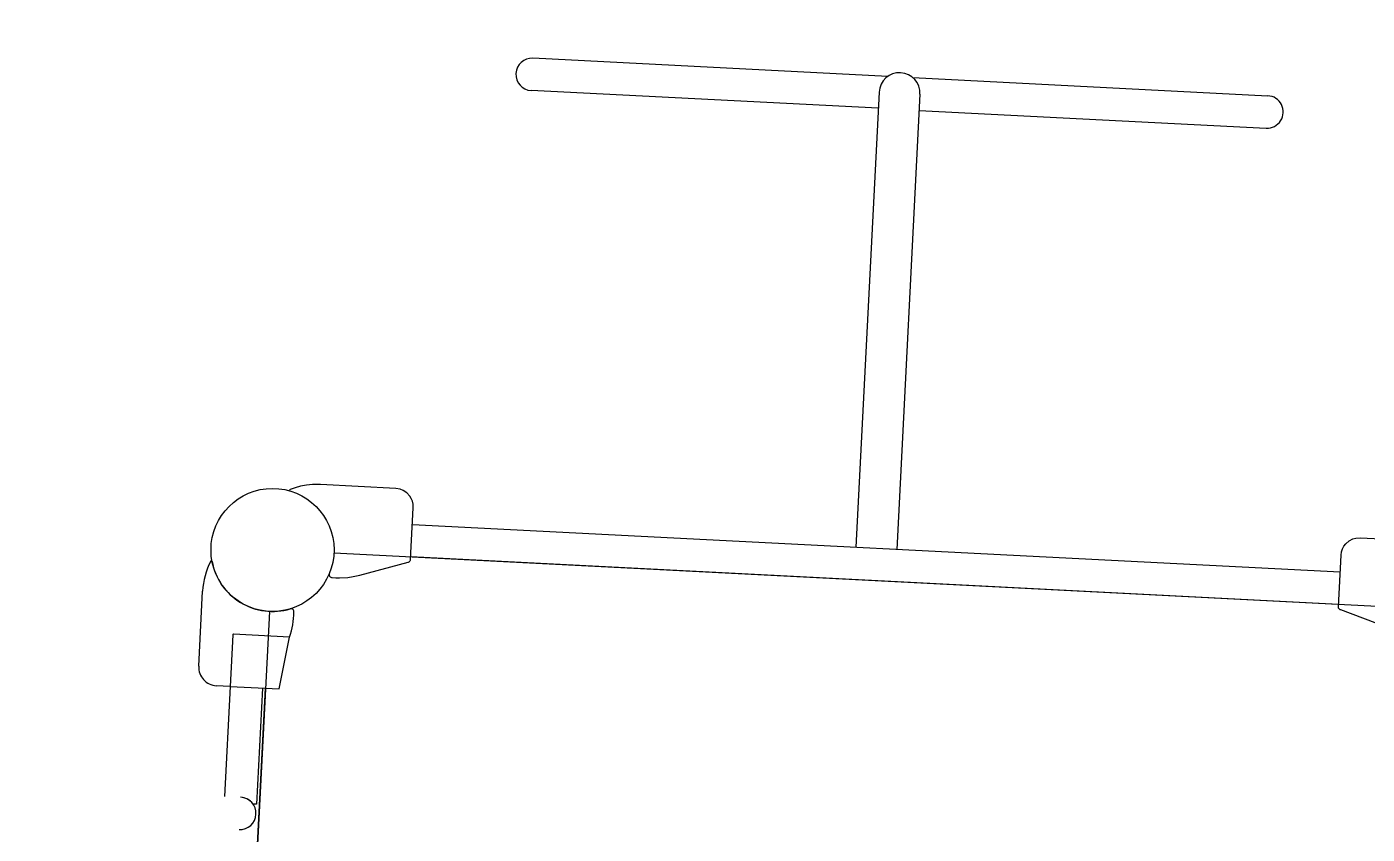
# Model space of a CAD drawing. Header units: feet. Extents: x 10084 to 13321, y 3329 to 8503.
# Drawn here: x 11174.45 to 11178.989, y 5251.952 to 5254.685 of the extents above; entities that cross this region are included whole.
import ezdxf

# ---------------------------------------------------------------- set-up
doc = ezdxf.new("R2010")
doc.units = ezdxf.units.FT
doc.header["$LTSCALE"] = 40
doc.header["$MEASUREMENT"] = 0
doc.layers.add('amenity center', color=31, linetype='Continuous')
doc.layers.add('Level 1', color=7, linetype='Continuous')

msp = doc.modelspace()

# ---------------------------------------------------------------- linework, layer by layer
at = {"layer": 'amenity center', "color": 7, "ltscale": 100}
for p, q in [((11177.3658, 5254.5169), (11176.1636, 5254.5783)), ((11177.4501, 5254.5126), (11178.6523, 5254.4511)), ((11177.3333, 5254.4088), (11176.1579, 5254.4688)), ((11177.3361, 5254.4635), (11177.2574, 5252.9226)), ((11177.4742, 5254.4565), (11177.3955, 5252.9156)), ((11177.4742, 5254.4561), (11177.3955, 5252.9156)), ((11177.4714, 5254.4017), (11178.6467, 5254.3417))]:
    msp.add_line(p, q, dxfattribs=at)
at = {"layer": 'amenity center', "color": 7}
for p, q in [((11178.8973, 5252.8388), (11175.7556, 5252.9993)), ((11179.1518, 5252.7161), (11175.4899, 5252.9032)), ((11178.8917, 5252.7294), (11175.75, 5252.8899)), ((11175.0323, 5252.5198), (11175.0453, 5252.7744)), ((11175.2712, 5252.7057), (11175.0842, 5249.0439)), ((11175.1472, 5252.6261), (11175.1383, 5252.4518)), ((11175.3394, 5252.6188), (11175.1498, 5252.6285)), ((11175.3048, 5252.4433), (11175.3394, 5252.6188)), ((11175.1383, 5252.4518), (11175.0915, 5252.4542)), ((11175.0974, 5249.3039), (11175.2579, 5252.4457)), ((11175.1383, 5252.4518), (11175.1193, 5252.0795)), ((11175.1383, 5252.4518), (11175.3048, 5252.4433)), ((11175.2477, 5252.4462), (11175.2277, 5252.0531)), ((11175.2277, 5252.0531), (11175.2159, 5252.0537))]:
    msp.add_line(p, q, dxfattribs=at)
at = {"layer": 'amenity center', "color": 7, "flags": 128}
for points in [[(11175.7496, 5252.8819), (11175.7585, 5253.0563), (11175.758, 5253.0683), (11175.7557, 5253.0784), (11175.7519, 5253.0876), (11175.7467, 5253.0961), (11175.7367, 5253.1071), (11175.7245, 5253.1152), (11175.7142, 5253.1194), (11175.6993, 5253.1219), (11175.4447, 5253.135), (11175.417, 5253.1348), (11175.3964, 5253.1327), (11175.3769, 5253.1291), (11175.3591, 5253.1244), (11175.3417, 5253.1184), (11175.3395, 5253.1159), (11175.3404, 5253.1139)], [(11175.4742, 5252.8337), (11175.4742, 5252.8337), (11175.4737, 5252.8303), (11175.474, 5252.8279), (11175.4751, 5252.8252), (11175.4769, 5252.8229), (11175.4792, 5252.8213), (11175.4815, 5252.8204), (11175.4836, 5252.8201), (11175.4964, 5252.8194), (11175.5092, 5252.8191), (11175.5366, 5252.8206), (11175.5554, 5252.8234), (11175.5773, 5252.8285), (11175.7407, 5252.8721), (11175.7428, 5252.8727), (11175.7449, 5252.8738), (11175.7469, 5252.8754), (11175.7483, 5252.8775), (11175.7492, 5252.8796), (11175.7496, 5252.8819)]]:
    msp.add_lwpolyline(points, dxfattribs=at)
at = {"layer": 'amenity center', "color": 7, "ltscale": 100, "flags": 128}
for points in [[(11178.8913, 5252.7214), (11178.9002, 5252.8958), (11178.902, 5252.9077), (11178.9053, 5252.9175), (11178.9099, 5252.9263), (11178.916, 5252.9342), (11178.9271, 5252.9441), (11178.94, 5252.9509), (11178.9507, 5252.954), (11178.9658, 5252.9551), (11179.2204, 5252.9421), (11179.248, 5252.9391), (11179.2682, 5252.935), (11179.2873, 5252.9294), (11179.3045, 5252.9229), (11179.3212, 5252.9151), (11179.3231, 5252.9124), (11179.322, 5252.9105)], [(11179.1603, 5252.6454), (11179.1603, 5252.6454), (11179.1605, 5252.642), (11179.1599, 5252.6396), (11179.1586, 5252.637), (11179.1566, 5252.635), (11179.1541, 5252.6335), (11179.1517, 5252.6329), (11179.1496, 5252.6328), (11179.1368, 5252.6334), (11179.124, 5252.6344), (11179.0969, 5252.6387), (11179.0785, 5252.6434), (11179.0572, 5252.6507), (11178.8992, 5252.7108), (11178.8971, 5252.7115), (11178.8951, 5252.7129), (11178.8933, 5252.7147), (11178.8921, 5252.7169), (11178.8915, 5252.7191), (11178.8913, 5252.7214)]]:
    msp.add_lwpolyline(points, dxfattribs=at)
at = {"layer": 'amenity center', "color": 7}
msp.add_circle((11175.2819, 5252.9138), 0.2083, dxfattribs=at)
at = {"layer": 'amenity center', "color": 7, "ltscale": 100}
for centre, radius, start, end in [((11176.1607, 5254.5236), 0.0548, 86.9911, 266.9911), ((11177.4052, 5254.46), 0.0692, 357.0756, 177.0756), ((11178.6496, 5254.3964), 0.0548, 266.9911, 87.1601)]:
    msp.add_arc(centre, radius, start, end, dxfattribs=at)
at = {"layer": 'amenity center', "color": 7}
for centre, radius, start, end in [((11175.2949, 5252.7616), 0.25, 152.8518, 177.0756), ((11175.0747, 5252.8746), 0.0025, 10.7305, 152.8518), ((11175.2819, 5252.9138), 0.2083, 190.7305, 286.8026), ((11175.0926, 5252.7065), 0.262, 340.4337, 359.3515), ((11175.3433, 5252.7086), 0.00588, 90.8037, 101.5244), ((11175.3442, 5252.7041), 0.0104, 357.0756, 95.4129), ((11175.1497, 5252.626), 0.0025, 87.0756, 177.0756), ((11175.0947, 5252.5166), 0.0625, 177.0756, 267.0756), ((11175.1712, 5252.022), 0.0548, 267.0756, 87.0756), ((11175.1712, 5252.022), 0.0548, 35.3751, 87.0756)]:
    msp.add_arc(centre, radius, start, end, dxfattribs=at)
at = {"layer": 'Level 1', "color": 35, "linetype": 'Continuous', "lineweight": 70, "flags": 128}
msp.add_lwpolyline([(11175.3411, 5310.2126, 0.212139), (11169.9667, 5250.9719), (11169.9667, 5250.9719, -0.258344), (11168.5446, 5171.1572)], format="xyb", dxfattribs=at)

doc.saveas('drawing.dxf')
